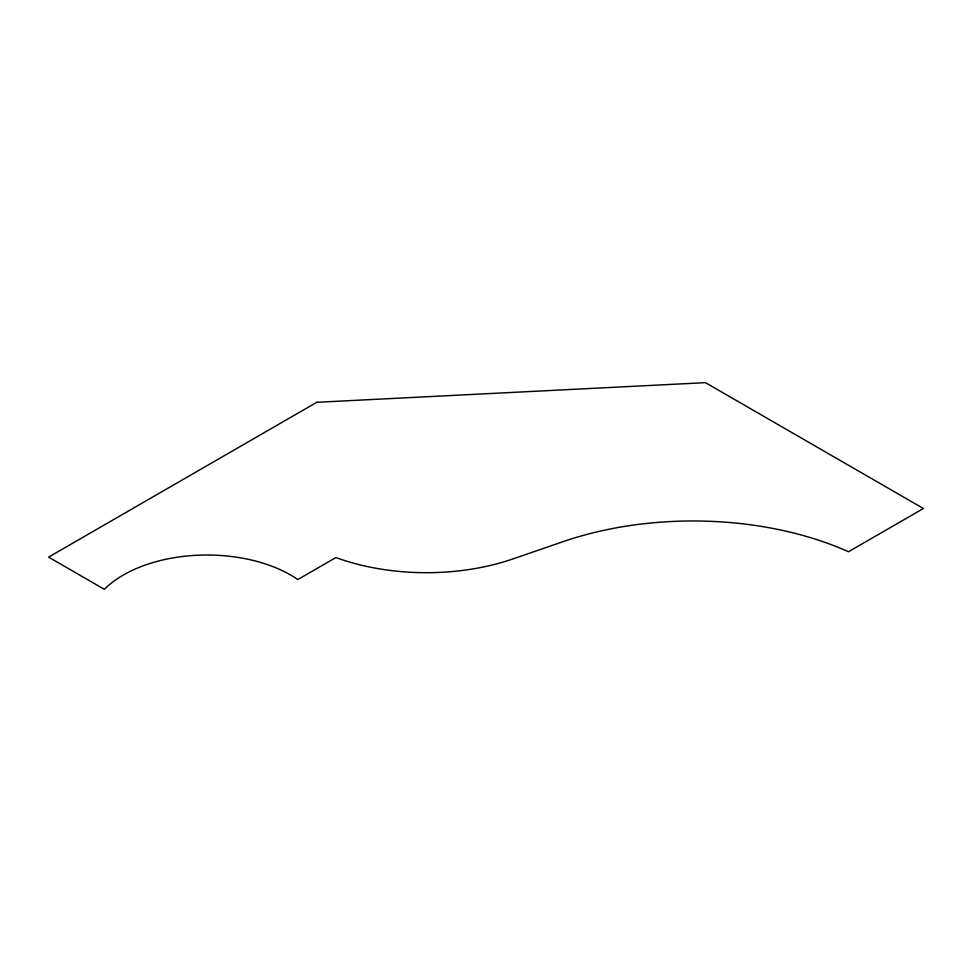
<?xml version="1.0" encoding="UTF-8"?>
<svg xmlns="http://www.w3.org/2000/svg" width="972" height="972" viewBox="0 0 972 972"><rect width="100%" height="100%" fill="white"/><g stroke="black" fill="none" stroke-linecap="round" stroke-linejoin="round"><path stroke-width="1.46" d="M316.775 402.299L48.6 557.126L104.369 589.336A118.305 68.295 0 0 1 297.809 579.555L335.923 557.551A169.007 97.577 0 0 0 512.9 558.936L563.189 541.623A253.498 146.359 0 0 1 848.495 551.744L923.4 508.502L705.453 382.664L316.775 402.299"/></g></svg>
